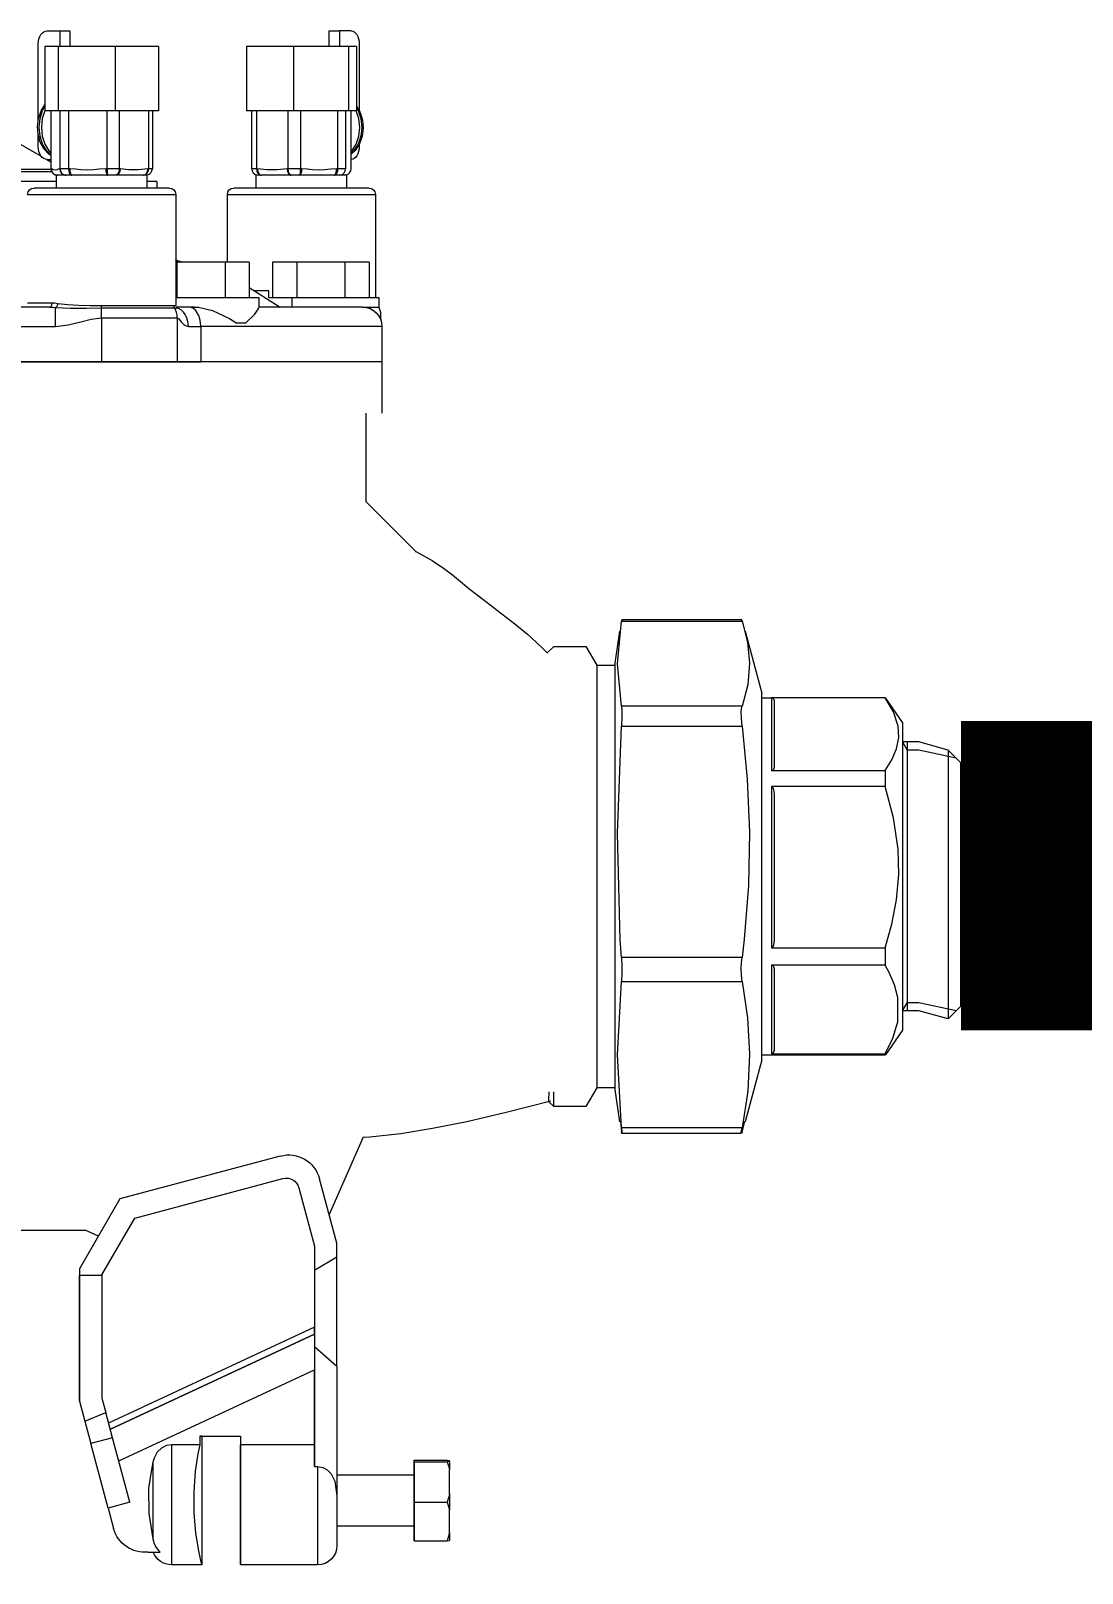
# Model space of a CAD drawing. Extents: x -6531732 to 89637, y -8915 to 32458.
# Drawn here: x 13814.8 to 14069.6, y 22648.2 to 23022.2 of the extents above; entities that cross this region are included whole.
import ezdxf
from ezdxf import colors
from ezdxf.entities.mleader import LeaderData, LeaderLine
from ezdxf.math import Vec2, Vec3

# ---------------------------------------------------------------- set-up
doc = ezdxf.new("R2010")
doc.units = 0
doc.linetypes.add('DASHED', pattern=[0.75, 0.5, -0.25])
doc.layers.add('SAN-MC-HIDRANT', color=1, linetype='HE_LINE', lineweight=25)
doc.layers.add('SAN-MC-VALVE', color=7, linetype='Continuous', lineweight=5)
doc.layers.add('SAN-MC-TEXT', color=7, linetype='Continuous')
doc.styles.add('MC-1_la_050', font='arial.ttf', dxfattribs={"height": 0.1})
doc.styles.get("Standard").update_dxf_attribs({"font": 'arial.ttf'})
doc.linetypes.add('HE_LINE', pattern='A,300,-250,["HE",Standard,S=0.5,R=0,X=-100.5,Y=-30.5],-100', length=650)

# ---------------------------------------------------------------- blocks, each defined once
blk = doc.blocks.new('Debitmetru')
at = {"layer": 'SAN-MC-VALVE', "linetype": 'Continuous', "lineweight": 5}
for p, q in [((142033.68, -92667.6), (142036.55, -92667.6)), ((142039.01, -92667.6), (142036.55, -92667.6)), ((142036.55, -92667.6), (142036.55, -92671.39)), ((142039.01, -92671.39), (142039.01, -92667.6)), ((142104.21, -92667.6), (142101.93, -92667.6)), ((142101.93, -92667.6), (142101.93, -92671.39)), ((142107.41, -92667.6), (142104.21, -92667.6)), ((142104.21, -92671.39), (142104.21, -92667.6)), ((142031.77, -92670.72), (142031.77, -92687)), ((142032.43, -92671.39), (142032.43, -92686.99)), ((142032.43, -92671.39), (142034.38, -92671.39)), ((142034.38, -92671.39), (142047.72, -92671.39)), ((142034.38, -92671.39), (142034.38, -92686.99)), ((142047.72, -92671.39), (142059.11, -92671.39)), ((142047.72, -92671.39), (142047.72, -92686.99)), ((142059.11, -92671.39), (142059.11, -92686.99)), ((142080.4, -92671.39), (142080.4, -92686.99)), ((142080.4, -92671.39), (142090.94, -92671.39)), ((142090.94, -92671.39), (142104.72, -92671.39)), ((142090.94, -92671.39), (142090.94, -92686.99)), ((142104.72, -92671.39), (142104.72, -92686.99)), ((142104.72, -92671.39), (142107.96, -92671.39)), ((142107.96, -92671.39), (142107.96, -92686.99)), ((142109.53, -92689.19), (142109.53, -92670.72)), ((142032.43, -92686.99), (142034.38, -92686.99)), ((142033.73, -92701.03), (142033.73, -92686.99)), ((142034.38, -92686.99), (142047.72, -92686.99)), ((142035.06, -92686.99), (142035.06, -92701.03)), ((142036.91, -92701.03), (142036.91, -92686.99)), ((142045.95, -92686.99), (142045.95, -92701.03)), ((142047.72, -92686.99), (142059.11, -92686.99)), ((142048.95, -92701.03), (142048.95, -92686.99)), ((142056.67, -92686.99), (142056.67, -92701.03)), ((142057.81, -92701.03), (142057.81, -92686.99)), ((142080.4, -92686.99), (142090.94, -92686.99)), ((142081.89, -92686.99), (142081.89, -92701.03)), ((142082.77, -92701.03), (142082.77, -92686.99)), ((142089.92, -92686.99), (142089.92, -92701.03)), ((142090.94, -92686.99), (142104.72, -92686.99)), ((142092.86, -92701.03), (142092.86, -92686.99)), ((142102.21, -92686.99), (142102.21, -92701.03)), ((142104.27, -92701.03), (142104.27, -92686.99)), ((142104.72, -92686.99), (142107.96, -92686.99)), ((142106.47, -92686.99), (142106.47, -92701.03)), ((142031.77, -92695.07), (142031.77, -92695.68)), ((142116.02, -92693.85), (142108.82, -92698.01)), ((142109.53, -92695.68), (142109.53, -92692.89)), ((142033.68, -92698.8), (142033.73, -92698.8)), ((142107.41, -92698.8), (142106.47, -92698.8)), ((142107.46, -92698.8), (142106.47, -92699.37)), ((142033.73, -92701.03), (142033.78, -92701.03)), ((142034.85, -92702.59), (142036.56, -92702.59)), ((142034.85, -92702.59), (142034.85, -92705.71)), ((142035.01, -92701.03), (142035.06, -92701.03)), ((142035.06, -92701.03), (142036.91, -92701.03)), ((142036.56, -92702.59), (142037.8, -92702.59)), ((142036.91, -92701.03), (142037.21, -92701.03)), ((142037.8, -92702.59), (142046.24, -92702.59)), ((142045.65, -92701.03), (142045.95, -92701.03)), ((142045.95, -92701.03), (142048.95, -92701.03)), ((142046.24, -92702.59), (142048.25, -92702.59)), ((142048.25, -92702.59), (142055.45, -92702.59)), ((142048.95, -92701.03), (142049.21, -92701.03)), ((142055.45, -92702.59), (142056.22, -92702.59)), ((142056.41, -92701.03), (142056.67, -92701.03)), ((142056.67, -92701.03), (142057.81, -92701.03)), ((142056.69, -92705.71), (142056.69, -92702.59)), ((142081.89, -92701.03), (142082.77, -92701.03)), ((142082.77, -92701.03), (142083.01, -92701.03)), ((142083.26, -92702.59), (142083.26, -92705.71)), ((142083.48, -92702.59), (142084.08, -92702.59)), ((142084.08, -92702.59), (142090.74, -92702.59)), ((142089.68, -92701.03), (142089.92, -92701.03)), ((142089.92, -92701.03), (142092.86, -92701.03)), ((142090.74, -92702.59), (142092.72, -92702.59)), ((142092.72, -92702.59), (142101.44, -92702.59)), ((142092.86, -92701.03), (142093.18, -92701.03)), ((142101.44, -92702.59), (142102.82, -92702.59)), ((142101.89, -92701.03), (142102.21, -92701.03)), ((142102.21, -92701.03), (142104.27, -92701.03)), ((142102.82, -92702.59), (142105.1, -92702.59)), ((142104.27, -92701.03), (142104.34, -92701.03)), ((142105.1, -92705.71), (142105.1, -92702.59)), ((142106.19, -92701.18), (142176.91, -92701.18)), ((142106.2, -92701.81), (142180.68, -92701.81)), ((142106.39, -92701.03), (142106.47, -92701.03)), ((142029.39, -92705.71), (142062.15, -92705.71)), ((142077.8, -92705.71), (142110.56, -92705.71)), ((142080.84, -92704.15), (142083.26, -92704.15)), ((142080.84, -92704.15), (142080.84, -92705.71)), ((142105.1, -92704.15), (142199.4, -92704.15)), ((142063.71, -92707.27), (142027.83, -92707.27)), ((142027.83, -92707.27), (142027.83, -92732.23)), ((142063.71, -92723.65), (142063.71, -92707.27)), ((142112.12, -92707.27), (142076.24, -92707.27)), ((142076.24, -92707.27), (142076.24, -92734.19)), ((142029.35, -92723.65), (142029.35, -92732.23)), ((142029.35, -92723.65), (142035.21, -92723.65)), ((142035.21, -92723.65), (142046.91, -92723.65)), ((142035.21, -92723.65), (142035.21, -92732.23)), ((142046.91, -92723.65), (142046.91, -92732.23)), ((142046.91, -92723.65), (142052.77, -92723.65)), ((142052.77, -92723.65), (142052.77, -92732.23)), ((142058.43, -92723.65), (142064.28, -92723.65)), ((142058.43, -92723.65), (142058.43, -92732.23)), ((142064.28, -92723.65), (142064.28, -92732.23)), ((142064.28, -92723.65), (142075.99, -92723.65)), ((142074.88, -92723.62), (142074.71, -92723.65)), ((142074.88, -92723.62), (142076.24, -92723.62)), ((142075.99, -92723.65), (142075.99, -92732.23)), ((142075.99, -92723.65), (142076.24, -92723.65)), ((142048.02, -92732.23), (142027.02, -92732.23)), ((142027.02, -92732.23), (142027.02, -92734.57)), ((142048.02, -92734.57), (142048.02, -92732.23)), ((142053.69, -92732.23), (142048.02, -92732.23)), ((142058.43, -92729.85), (142050.88, -92734.57)), ((142053.69, -92730.67), (142057.12, -92730.67)), ((142053.69, -92732.23), (142053.69, -92730.67)), ((142075.99, -92732.23), (142056.1, -92732.23)), ((142056.1, -92732.23), (142056.1, -92734.75)), ((142030.92, -92734.57), (142027.02, -92734.57)), ((142030.92, -92734.57), (142056.17, -92734.57)), ((142071.76, -92734.57), (142073.04, -92734.57)), ((142073.04, -92734.57), (142076.24, -92734.57)), ((142094.18, -92734.77), (142076.49, -92734.77)), ((142076.62, -92734.3), (142094.18, -92734.3)), ((142094.18, -92734.77), (142094.18, -92734.3)), ((142094.18, -92737.15), (142094.18, -92734.77)), ((142105.35, -92739.25), (142105.35, -92734.67)), ((142106.17, -92733.63), (142112.12, -92733.63)), ((142106.8, -92734.57), (142140.12, -92734.57)), ((142026.24, -92739.25), (142070.16, -92739.25)), ((142026.24, -92739.25), (142026.24, -92747.83)), ((142059.32, -92738.47), (142061.38, -92738.47)), ((142073.17, -92739.25), (142070.16, -92739.25)), ((142070.16, -92739.25), (142070.16, -92747.83)), ((142075.85, -92737.15), (142075.85, -92747.83)), ((142094.18, -92737.15), (142075.85, -92737.15)), ((142094.18, -92737.15), (142094.18, -92747.83)), ((142140.12, -92739.25), (142105.35, -92739.25)), ((142026.24, -92747.83), (142026.24, -92760.31)), ((142026.24, -92747.83), (142070.16, -92747.83)), ((142026.24, -92747.83), (142070.16, -92747.83)), ((142070.16, -92747.83), (142075.85, -92747.83)), ((142075.85, -92747.83), (142070.16, -92747.83)), ((142075.85, -92747.83), (142094.18, -92747.83)), ((142094.18, -92747.83), (142075.85, -92747.83)), ((142094.18, -92747.83), (142140.12, -92747.83)), ((142140.12, -92747.83), (142094.18, -92747.83)), ((142030.14, -92760.31), (142030.14, -92781.72)), ((142030.14, -92781.72), (142018.03, -92793.83)), ((141968.21, -92810.72), (141938.96, -92810.72)), ((141968.12, -92810.29), (141939.14, -92810.29)), ((141938.22, -92813.15), (141934.2, -92828.17)), ((141969.7, -92820.95), (141968.6, -92813.15)), ((141976.79, -92816.86), (141974.18, -92821.37)), ((141984.59, -92816.86), (141976.79, -92816.86)), ((141986.3, -92818.47), (141984.59, -92816.86)), ((141969.7, -92924.31), (141969.7, -92820.95)), ((141974.18, -92821.37), (141969.7, -92821.37)), ((141974.18, -92821.37), (141974.18, -92923.88)), ((141904.19, -92829.41), (141900.04, -92835.34)), ((141904.25, -92829.34), (141931.86, -92829.34)), ((141931.08, -92846.11), (141931.08, -92830.14)), ((141931.86, -92829.34), (141931.86, -92846.91)), ((141934.2, -92829.34), (141931.86, -92829.34)), ((141934.2, -92865.92), (141934.2, -92828.17)), ((141938.96, -92831.35), (141968.21, -92831.35)), ((141900.04, -92835.34), (141900.04, -92852.14)), ((141968.21, -92836.22), (141938.96, -92836.22)), ((141889.03, -92841.98), (141896.14, -92840.02)), ((141896.14, -92840.02), (141900.04, -92840.02)), ((141898.92, -92840.02), (141898.92, -92905.23)), ((141900.04, -92840.02), (141898.92, -92841.97)), ((141889.03, -92841.98), (141885.91, -92845.1)), ((141885.91, -92904.06), (141885.91, -92845.1)), ((141887.08, -92843.93), (141896.14, -92841.97)), ((141889.03, -92841.98), (141889.03, -92907.18)), ((141896.14, -92841.97), (141898.92, -92841.97)), ((141931.86, -92846.91), (141904.25, -92846.91)), ((141904.25, -92846.91), (141904.25, -92850.84)), ((141900.04, -92852.14), (141900.04, -92909.91)), ((141904.25, -92850.84), (141931.86, -92850.84)), ((141931.08, -92888.14), (141931.08, -92852.63)), ((141931.86, -92850.84), (141931.86, -92889.93)), ((141934.2, -92917.09), (141934.2, -92865.92)), ((141931.86, -92889.93), (141904.25, -92889.93)), ((141904.25, -92889.93), (141904.25, -92894.13)), ((141938.96, -92892.31), (141968.21, -92892.31)), ((141904.25, -92894.13), (141931.86, -92894.13)), ((141931.08, -92914.66), (141931.08, -92895.11)), ((141931.86, -92894.13), (141931.86, -92915.64)), ((141968.21, -92898.13), (141938.96, -92898.13)), ((141885.91, -92904.06), (141889.03, -92907.18)), ((141887.08, -92905.23), (141896.14, -92903.28)), ((141896.14, -92903.28), (141898.92, -92903.28)), ((141900.04, -92905.23), (141898.92, -92903.28)), ((141889.03, -92907.18), (141896.14, -92905.23)), ((141896.14, -92905.23), (141900.04, -92905.23)), ((141900.04, -92909.91), (141904.19, -92915.84)), ((141931.86, -92915.64), (141904.25, -92915.64)), ((141904.25, -92915.64), (141904.25, -92915.92)), ((141904.25, -92915.92), (141931.86, -92915.92)), ((141931.86, -92915.92), (141934.2, -92915.92)), ((141934.2, -92917.09), (141938.22, -92932.1)), ((141968.6, -92932.1), (141969.7, -92924.31)), ((141969.7, -92923.88), (141974.18, -92923.88)), ((141974.18, -92923.88), (141976.79, -92928.4)), ((141984.59, -92928.4), (141984.59, -92924.83)), ((141984.59, -92928.4), (141985.88, -92927.19)), ((141976.79, -92928.4), (141984.59, -92928.4)), ((141938.96, -92934.53), (141938.31, -92932.07)), ((141938.96, -92933.59), (141968.21, -92933.59)), ((141968.44, -92932.08), (141968.21, -92934.53)), ((141939.14, -92934.96), (141968.12, -92934.96)), ((142030.81, -92935.88), (142039.03, -92954.57)), ((142050.9, -92940.41), (142089.77, -92950.83)), ((142037.16, -92961.55), (142041.35, -92945.93)), ((142086.17, -92955.52), (142050.24, -92945.89)), ((142086.17, -92955.52), (142050.24, -92945.89)), ((142050.24, -92945.89), (142050.24, -92945.89)), ((142046.42, -92948.09), (142042.62, -92962.26)), ((142046.42, -92948.09), (142042.62, -92962.26)), ((142046.42, -92948.09), (142046.42, -92948.09)), ((142089.77, -92950.83), (142099.56, -92967.79)), ((142059.26, -92954.76), (142059.26, -92954.76)), ((142094.1, -92969.25), (142086.17, -92955.52)), ((142094.1, -92969.25), (142086.17, -92955.52)), ((142086.17, -92955.52), (142086.17, -92955.52)), ((142094.96, -92959.82), (142098.16, -92958.35)), ((142182.24, -92958.43), (142098, -92958.43)), ((142037.16, -92964.89), (142037.16, -92961.55)), ((142042.62, -92962.26), (142042.62, -92968.05)), ((142042.62, -92962.26), (142042.62, -92981.9)), ((142042.62, -92962.26), (142042.62, -92962.26)), ((142037.16, -92991.45), (142037.16, -92964.89)), ((142042.62, -92968.05), (142037.16, -92964.89)), ((142042.62, -92968.05), (142042.62, -92986.64)), ((142099.56, -92967.79), (142099.56, -92999.82)), ((142099.56, -92967.79), (142099.56, -92967.79)), ((142099.56, -92967.79), (142099.56, -92969.37)), ((142094.1, -92969.37), (142094.1, -92969.25)), ((142094.1, -92969.37), (142094.1, -92999.1)), ((142094.1, -92969.37), (142099.56, -92969.37)), ((142099.56, -92999.82), (142099.56, -92969.37)), ((142042.62, -92981.9), (142092.48, -93005.15)), ((142042.62, -92983.62), (142042.62, -92981.9)), ((142037.16, -92991.45), (142042.62, -92986.64)), ((142042.62, -92983.62), (142092.07, -93006.68)), ((142092.07, -93006.68), (142042.62, -92983.62)), ((142042.62, -92983.62), (142092.07, -93006.68)), ((142092.07, -93006.68), (142042.62, -92983.62)), ((142042.62, -92983.62), (142042.62, -92992.22)), ((142042.62, -92983.62), (142042.62, -92983.62)), ((142042.62, -92986.64), (142042.62, -93015.69)), ((142037.16, -92991.45), (142037.16, -93022.8)), ((142042.62, -93010.44), (142042.62, -92992.22)), ((142090.02, -93014.33), (142042.62, -92992.22)), ((142094.1, -92999.1), (142093.17, -93002.56)), ((142099.56, -92999.82), (142098.25, -93004.72)), ((142099.56, -92999.82), (142098.25, -93004.72)), ((142099.56, -92999.82), (142099.14, -93001.37)), ((142099.56, -92999.82), (142099.14, -93001.37)), ((142099.14, -93001.37), (142099.14, -93001.37)), ((142099.56, -92999.82), (142099.56, -92999.82)), ((142099.56, -92999.82), (142099.56, -92999.82)), ((142099.56, -92999.82), (142099.56, -92999.82)), ((142091.52, -93008.74), (142093.17, -93002.56)), ((142098.25, -93004.72), (142093.17, -93002.56)), ((142098.25, -93004.72), (142096.79, -93010.15)), ((142098.25, -93004.72), (142096.79, -93010.15)), ((142070.41, -93008.35), (142060.56, -93008.35)), ((142070.41, -93008.35), (142060.56, -93008.35)), ((142060.56, -93008.35), (142060.56, -93010.44)), ((142060.56, -93008.35), (142060.56, -93008.35)), ((142060.56, -93008.35), (142060.56, -93010.44)), ((142069.92, -93008.35), (142069.92, -93039.55)), ((142070.41, -93008.35), (142070.41, -93010.44)), ((142087.33, -93024.37), (142091.52, -93008.74)), ((142091.52, -93008.74), (142096.79, -93010.15)), ((142042.62, -93010.44), (142060.56, -93010.44)), ((142042.62, -93015.69), (142042.62, -93010.44)), ((142070.41, -93010.44), (142077.25, -93010.44)), ((142077.25, -93010.44), (142077.25, -93039.55)), ((142092.6, -93025.78), (142096.79, -93010.15)), ((142092.6, -93025.78), (142096.79, -93010.15)), ((142010.4, -93014.17), (142009.86, -93014.25)), ((142009.86, -93014.47), (142009.86, -93014.25)), ((142009.86, -93014.47), (142009.86, -93016.53)), ((142009.86, -93022.33), (142009.86, -93016.53)), ((142018.44, -93014.17), (142010.4, -93014.17)), ((142018.44, -93014.54), (142010.4, -93014.54)), ((142018.44, -93014.17), (142018.44, -93023.57)), ((142018.44, -93014.54), (142018.44, -93014.17)), ((142018.44, -93024.32), (142018.44, -93014.54)), ((142041.84, -93015.69), (142041.84, -93039.55)), ((142042.62, -93015.69), (142041.84, -93015.69)), ((142081.77, -93014.65), (142081.77, -93033.24)), ((142037.16, -93017.71), (142018.44, -93017.71)), ((142018.44, -93029.3), (142018.44, -93017.71)), ((142060.56, -93029.21), (142060.56, -93018.75)), ((142009.86, -93022.33), (142009.86, -93026.23)), ((142010.4, -93024.32), (142009.86, -93026.23)), ((142018.44, -93024.32), (142010.4, -93024.32)), ((142018.44, -93023.57), (142018.44, -93033.35)), ((142018.44, -93033.72), (142018.44, -93024.32)), ((142037.16, -93022.8), (142037.16, -93034.87)), ((142037.16, -93022.8), (142037.16, -93022.8)), ((142037.16, -93022.8), (142037.16, -93022.8)), ((142037.16, -93022.8), (142037.16, -93022.8)), ((142087.33, -93024.37), (142092.6, -93025.78)), ((142009.86, -93031.81), (142009.86, -93026.23)), ((142092.6, -93025.78), (142091.29, -93030.69)), ((142092.6, -93025.78), (142091.29, -93030.69)), ((142009.86, -93031.81), (142009.86, -93033.64)), ((142009.86, -93031.81), (142010.4, -93033.72)), ((142018.44, -93030.19), (142018.44, -93029.3)), ((142018.44, -93030.19), (142037.16, -93030.19)), ((142091.29, -93030.69), (142091.29, -93030.69)), ((142010.4, -93033.72), (142009.86, -93033.64)), ((142018.44, -93033.72), (142010.4, -93033.72)), ((142018.44, -93033.35), (142018.44, -93033.72)), ((142041.84, -93039.55), (142060.56, -93039.55)), ((142069.92, -93039.55), (142077.25, -93039.55)), ((142082.93, -93036.43), (142079.99, -93036.43)), ((142082.93, -93036.43), (142079.99, -93036.43)), ((142082.93, -93036.43), (142082.93, -93036.43))]:
    blk.add_line(p, q, dxfattribs=at)
at = {"layer": 'SAN-MC-VALVE', "linetype": 'Continuous', "lineweight": 5, "flags": 128}
for points in [[(142033.68, -92667.6), (142033.31, -92667.66), (142032.95, -92667.84), (142032.62, -92668.13), (142032.33, -92668.51), (142032.09, -92668.99), (142031.91, -92669.53), (142031.8, -92670.11), (142031.77, -92670.72)], [(142109.53, -92670.72), (142109.49, -92670.11), (142109.37, -92669.53), (142109.18, -92668.99), (142108.91, -92668.51), (142108.59, -92668.13), (142108.22, -92667.84), (142107.82, -92667.66), (142107.41, -92667.6)], [(142032.43, -92685.84), (142031.53, -92687.41), (142030.98, -92689.24), (142030.81, -92691.2), (142031.06, -92693.16), (142031.72, -92694.99), (142032.75, -92696.57), (142033.73, -92697.46)], [(142032.43, -92686.22), (142032.04, -92686.94), (142031.37, -92688.89), (142031.14, -92691), (142031.37, -92693.11), (142032.04, -92695.06), (142033.1, -92696.71), (142033.73, -92697.36)], [(142033.73, -92696.88), (142033.58, -92696.71), (142032.52, -92695.06), (142031.84, -92693.11), (142031.62, -92691), (142031.84, -92688.89), (142032.49, -92686.99)], [(142106.47, -92697.84), (142107.09, -92697.43), (142108.21, -92696.17), (142109.06, -92694.57), (142109.58, -92692.73), (142109.73, -92690.77), (142109.49, -92688.82), (142108.87, -92686.99), (142107.96, -92685.52)], [(142106.47, -92697.75), (142107.49, -92696.71), (142108.48, -92695.06), (142109.1, -92693.11), (142109.31, -92691), (142109.1, -92688.89), (142108.48, -92686.94), (142107.96, -92685.96)], [(142107.96, -92686.97), (142108.57, -92688.89), (142108.78, -92691), (142108.57, -92693.11), (142107.94, -92695.06), (142106.96, -92696.71), (142106.47, -92697.27)], [(142031.77, -92695.68), (142031.8, -92696.29), (142031.91, -92696.87), (142032.09, -92697.41), (142032.33, -92697.89), (142032.62, -92698.27), (142032.95, -92698.56), (142033.31, -92698.74), (142033.68, -92698.8)], [(142107.41, -92698.8), (142107.82, -92698.74), (142108.22, -92698.56), (142108.59, -92698.27), (142108.91, -92697.89), (142109.18, -92697.41), (142109.37, -92696.87), (142109.49, -92696.29), (142109.53, -92695.68)], [(142034.89, -92702.52), (142034.45, -92702.33), (142034.07, -92701.99), (142033.82, -92701.53), (142033.73, -92701.03)], [(142036.56, -92702.59), (142036.54, -92702.59), (142036.2, -92702.54), (142035.74, -92702.33), (142035.37, -92701.99), (142035.14, -92701.53), (142035.06, -92701.03)], [(142037.8, -92702.59), (142037.79, -92702.59), (142037.58, -92702.54), (142037.31, -92702.33), (142037.09, -92701.99), (142036.95, -92701.53), (142036.91, -92701.03)], [(142037.21, -92701.03), (142038.66, -92701.13), (142040.1, -92701.31), (142041.56, -92701.38), (142043.04, -92701.27), (142044.34, -92701.11), (142045.65, -92701.03)], [(142037.8, -92702.59), (142037.69, -92702.56), (142037.58, -92702.47), (142037.47, -92702.32), (142037.38, -92702.13), (142037.31, -92701.89), (142037.26, -92701.62), (142037.22, -92701.33), (142037.21, -92701.03)], [(142046.24, -92702.59), (142046.12, -92702.56), (142046.01, -92702.47), (142045.91, -92702.32), (142045.82, -92702.13), (142045.75, -92701.89), (142045.69, -92701.62), (142045.66, -92701.33), (142045.65, -92701.03)], [(142046.24, -92702.59), (142046.24, -92702.59), (142046.17, -92702.54), (142046.09, -92702.33), (142046.02, -92701.99), (142045.97, -92701.53), (142045.95, -92701.03)], [(142049.21, -92701.03), (142049.19, -92701.33), (142049.13, -92701.62), (142049.05, -92701.89), (142048.93, -92702.13), (142048.78, -92702.32), (142048.62, -92702.47), (142048.44, -92702.56), (142048.25, -92702.59)], [(142048.25, -92702.59), (142048.26, -92702.59), (142048.42, -92702.54), (142048.63, -92702.33), (142048.8, -92701.99), (142048.91, -92701.53), (142048.95, -92701.03)], [(142049.21, -92701.03), (142051.67, -92701.31), (142054.18, -92701.27), (142056.41, -92701.03)], [(142056.41, -92701.03), (142056.39, -92701.33), (142056.34, -92701.62), (142056.25, -92701.89), (142056.13, -92702.13), (142055.98, -92702.32), (142055.82, -92702.47), (142055.64, -92702.56), (142055.45, -92702.59)], [(142056.67, -92701.03), (142056.6, -92701.53), (142056.41, -92701.99), (142056.12, -92702.33), (142055.75, -92702.54), (142055.47, -92702.59), (142055.45, -92702.59)], [(142057.81, -92701.03), (142057.72, -92701.53), (142057.48, -92701.99), (142057.09, -92702.33), (142056.6, -92702.54), (142056.24, -92702.59), (142056.22, -92702.59)], [(142083.48, -92702.59), (142083.47, -92702.59), (142083.1, -92702.54), (142082.61, -92702.33), (142082.23, -92701.99), (142081.98, -92701.53), (142081.89, -92701.03)], [(142084.08, -92702.59), (142084.07, -92702.59), (142083.76, -92702.54), (142083.36, -92702.33), (142083.05, -92701.99), (142082.84, -92701.53), (142082.77, -92701.03)], [(142083.01, -92701.03), (142083.03, -92701.33), (142083.09, -92701.62), (142083.19, -92701.89), (142083.33, -92702.13), (142083.49, -92702.32), (142083.67, -92702.47), (142083.87, -92702.56), (142084.08, -92702.59)], [(142083.01, -92701.03), (142085.3, -92701.31), (142087.62, -92701.27), (142089.68, -92701.03)], [(142089.68, -92701.03), (142089.7, -92701.33), (142089.76, -92701.62), (142089.86, -92701.89), (142089.99, -92702.13), (142090.15, -92702.32), (142090.34, -92702.47), (142090.54, -92702.56), (142090.74, -92702.59)], [(142089.92, -92701.03), (142089.97, -92701.53), (142090.1, -92701.99), (142090.3, -92702.33), (142090.55, -92702.54), (142090.74, -92702.59), (142090.74, -92702.59)], [(142093.18, -92701.03), (142093.17, -92701.33), (142093.14, -92701.62), (142093.1, -92701.89), (142093.04, -92702.13), (142092.98, -92702.32), (142092.9, -92702.47), (142092.81, -92702.56), (142092.72, -92702.59)], [(142092.86, -92701.03), (142092.86, -92701.53), (142092.83, -92701.99), (142092.8, -92702.33), (142092.75, -92702.54), (142092.72, -92702.59), (142092.72, -92702.59)], [(142093.18, -92701.03), (142094.67, -92701.13), (142096.16, -92701.31), (142097.67, -92701.38), (142099.2, -92701.27), (142100.54, -92701.11), (142101.89, -92701.03)], [(142101.89, -92701.03), (142101.89, -92701.33), (142101.86, -92701.62), (142101.82, -92701.89), (142101.76, -92702.13), (142101.69, -92702.32), (142101.61, -92702.47), (142101.53, -92702.56), (142101.44, -92702.59)], [(142102.21, -92701.03), (142102.17, -92701.53), (142102.05, -92701.99), (142101.86, -92702.33), (142101.63, -92702.54), (142101.45, -92702.59), (142101.44, -92702.59)], [(142104.34, -92701.03), (142104.31, -92701.33), (142104.23, -92701.62), (142104.09, -92701.89), (142103.9, -92702.13), (142103.67, -92702.32), (142103.4, -92702.47), (142103.12, -92702.56), (142102.82, -92702.59)], [(142104.27, -92701.03), (142104.19, -92701.53), (142103.96, -92701.99), (142103.61, -92702.33), (142103.17, -92702.54), (142102.84, -92702.59), (142102.82, -92702.59)], [(142104.34, -92701.03), (142104.69, -92701.13), (142105.04, -92701.31), (142105.4, -92701.38), (142105.76, -92701.27), (142106.07, -92701.11), (142106.39, -92701.03)], [(142106.39, -92701.03), (142106.36, -92701.33), (142106.28, -92701.62), (142106.14, -92701.89), (142105.95, -92702.13), (142105.72, -92702.32), (142105.45, -92702.47), (142105.17, -92702.56), (142104.87, -92702.59)], [(142106.47, -92701.03), (142106.38, -92701.53), (142106.13, -92701.99), (142105.74, -92702.33), (142105.26, -92702.54), (142104.89, -92702.59), (142104.87, -92702.59)], [(142027.03, -92734.56), (142026.97, -92734.69), (142026.74, -92735.34), (142026.63, -92735.83), (142026.6, -92736.07), (142026.59, -92736.23), (142026.57, -92736.41), (142026.56, -92736.8), (142026.52, -92737.93)], [(142059.32, -92738.47), (142057.15, -92736.35), (142056.19, -92734.97), (142056.17, -92734.75)], [(142071.76, -92734.57), (142070.69, -92734.62), (142067.34, -92735.41), (142063.16, -92737.35), (142061.38, -92738.47)], [(142070.16, -92739.25), (142070.22, -92738.33), (142070.38, -92737.45), (142070.65, -92736.65), (142071.01, -92735.94), (142071.44, -92735.35), (142071.94, -92734.92), (142072.48, -92734.66), (142073.04, -92734.57)], [(142073.17, -92739.25), (142073.22, -92738.49), (142073.37, -92737.75), (142073.61, -92737.05), (142073.94, -92736.4), (142074.36, -92735.84), (142074.84, -92735.36), (142075.37, -92734.99), (142075.95, -92734.73)], [(142075.85, -92737.15), (142075.86, -92736.84), (142075.89, -92736.53), (142075.94, -92736.22), (142076.01, -92735.92), (142076.11, -92735.62), (142076.21, -92735.33), (142076.34, -92735.05), (142076.49, -92734.77)], [(142076.49, -92734.77), (142075.97, -92734.83), (142075.95, -92734.73)], [(142076.28, -92734.19), (142076.28, -92734.25), (142076.62, -92734.3)], [(142076.49, -92734.77), (142076.52, -92734.72), (142076.54, -92734.66), (142076.57, -92734.6), (142076.58, -92734.54), (142076.6, -92734.48), (142076.61, -92734.42), (142076.61, -92734.36), (142076.62, -92734.3)], [(142094.18, -92734.3), (142096.99, -92734.27), (142099.79, -92734.17), (142102.37, -92734.02), (142104.79, -92733.75)], [(142105.35, -92734.67), (142101.8, -92734.83), (142097.92, -92734.8), (142094.18, -92734.77)], [(142104.79, -92733.75), (142105.49, -92733.66), (142106.17, -92733.63)], [(142105.35, -92734.67), (142105.25, -92734.63), (142105.15, -92734.56), (142105.06, -92734.47), (142104.98, -92734.35), (142104.91, -92734.22), (142104.86, -92734.07), (142104.82, -92733.92), (142104.79, -92733.75)], [(142106.8, -92734.57), (142106.08, -92734.59), (142105.35, -92734.67)], [(142106.8, -92734.57), (142106.67, -92734.55), (142106.56, -92734.49), (142106.45, -92734.41), (142106.35, -92734.29), (142106.27, -92734.15), (142106.22, -92733.99), (142106.18, -92733.81), (142106.17, -92733.63)], [(142075.85, -92737.15), (142075.69, -92737.23), (142075.49, -92737.45), (142074.94, -92738.18), (142074.21, -92738.88), (142073.73, -92739.14), (142073.17, -92739.25)], [(142105.35, -92739.25), (142102.28, -92738.91), (142099.22, -92738.14), (142096.75, -92737.47), (142094.18, -92737.15)], [(142018.08, -92793.81), (142017.86, -92793.92), (142014.1, -92796.05), (142011.36, -92797.85), (142009.18, -92799.49), (142007.21, -92801.1), (142005.18, -92802.78), (142002.88, -92804.62), (141998.24, -92808.12), (141994, -92811.36), (141990.95, -92813.9), (141988.88, -92815.79), (141987.09, -92817.53), (141986.08, -92818.51)], [(141938.96, -92810.72), (141937.62, -92815.82), (141937.13, -92820.95), (141937.6, -92826.15), (141938.96, -92831.35)], [(141938.96, -92810.72), (141939.13, -92810.3), (141939.14, -92810.33)], [(141968.12, -92810.3), (141968.2, -92810.63), (141968.21, -92810.72)], [(141968.21, -92831.35), (141969.18, -92821.06), (141968.21, -92810.72)], [(141904.25, -92846.91), (141902.65, -92844.33), (141901.54, -92841.7), (141901, -92838.93), (141901.15, -92836.15), (141902.25, -92832.73), (141904.25, -92829.34)], [(141931.08, -92830.14), (141931.22, -92829.67), (141931.33, -92829.54), (141931.53, -92829.42)], [(141938.96, -92836.22), (141939.13, -92834.28), (141939.15, -92832.64), (141939, -92831.5), (141938.96, -92831.35)], [(141968.21, -92831.35), (141968.12, -92832.42), (141968.12, -92834.02), (141968.2, -92835.96), (141968.21, -92836.22)], [(141938.96, -92836.22), (141937.69, -92849), (141937.14, -92861.85), (141937.4, -92874.86), (141938.45, -92887.86), (141938.96, -92892.31)], [(141968.21, -92892.31), (141968.48, -92887.96), (141969.17, -92862.14), (141968.21, -92836.22)], [(141931.86, -92846.91), (141931.73, -92846.9), (141931.6, -92846.87), (141931.43, -92846.78), (141931.23, -92846.58), (141931.08, -92846.11)], [(141904.25, -92889.93), (141902.65, -92884.18), (141901.54, -92878.33), (141901, -92872.17), (141901.15, -92866), (141902.25, -92858.38), (141904.25, -92850.84)], [(141931.08, -92852.63), (141931.22, -92851.59), (141931.33, -92851.3), (141931.56, -92850.97), (141931.69, -92850.88), (141931.83, -92850.84), (141931.86, -92850.84)], [(141931.86, -92889.93), (141931.73, -92889.91), (141931.6, -92889.83), (141931.43, -92889.64), (141931.23, -92889.2), (141931.08, -92888.14)], [(141938.96, -92898.13), (141939.13, -92896.61), (141939.15, -92894.72), (141939, -92892.69), (141938.96, -92892.31)], [(141968.21, -92892.31), (141968.12, -92894.4), (141968.12, -92896.35), (141968.2, -92897.96), (141968.21, -92898.13)], [(141904.25, -92915.64), (141902.39, -92911.84), (141901.24, -92907.91), (141901.23, -92901.95), (141902.03, -92898.89), (141903.31, -92895.88), (141904.25, -92894.13)], [(141931.08, -92895.11), (141931.22, -92894.54), (141931.33, -92894.38), (141931.56, -92894.2), (141931.69, -92894.15), (141931.83, -92894.13), (141931.86, -92894.13)], [(141938.96, -92898.13), (141937.62, -92906.89), (141937.13, -92915.72), (141937.6, -92924.65), (141938.96, -92933.59)], [(141968.21, -92933.59), (141969.18, -92915.9), (141968.21, -92898.13)], [(141931.86, -92915.64), (141931.73, -92915.63), (141931.6, -92915.59), (141931.43, -92915.48), (141931.23, -92915.24), (141931.08, -92914.66)], [(141985.27, -92927.11), (141996.1, -92929.89), (142005.68, -92932.1), (142013.97, -92933.76), (142021.67, -92935.01), (142029.21, -92935.85), (142030.85, -92935.93)], [(141985.8, -92927.11), (141985.79, -92926.76), (141985.73, -92924.83)], [(141938.96, -92934.53), (141939.13, -92934.95), (141939.15, -92934.7), (141939, -92933.82), (141938.96, -92933.59)], [(141968.21, -92933.59), (141968.12, -92934.6), (141968.12, -92934.96), (141968.2, -92934.62), (141968.21, -92934.53)], [(142069.92, -93008.35), (142069.95, -93008.35), (142070.04, -93008.35), (142070.2, -93008.35), (142070.41, -93008.35)], [(142060.56, -93010.44), (142060.56, -93012.19), (142060.56, -93014.39), (142060.56, -93016.94), (142060.56, -93019.76), (142060.56, -93022.74), (142060.56, -93025.76), (142060.56, -93028.71), (142060.56, -93031.48), (142060.56, -93033.97), (142060.56, -93036.09), (142060.56, -93037.75), (142060.56, -93038.89), (142060.56, -93039.47), (142060.56, -93039.47), (142060.56, -93038.89), (142060.56, -93037.75), (142060.56, -93036.09), (142060.56, -93033.97), (142060.56, -93031.48), (142060.56, -93028.71), (142060.56, -93025.76), (142060.56, -93022.74), (142060.56, -93019.76), (142060.56, -93016.94), (142060.56, -93014.39), (142060.56, -93012.19), (142060.56, -93010.44)], [(142070.41, -93010.44), (142070.85, -93012.61), (142071.48, -93016.8), (142071.87, -93021.84), (142071.82, -93027), (142071.4, -93031.74), (142070.77, -93035.71), (142070.19, -93038.45), (142069.92, -93039.53), (142069.94, -93039.46)], [(142077.25, -93010.44), (142078.47, -93010.62), (142079.69, -93011.24), (142080.72, -93012.25), (142081.48, -93013.65), (142081.77, -93014.65)], [(142009.86, -93014.47), (142009.87, -93014.47), (142010.4, -93014.54)], [(142010.4, -93014.54), (142010.1, -93015.53), (142009.86, -93016.53)], [(142041.84, -93015.69), (142040.59, -93015.91), (142039.49, -93016.51), (142038.57, -93017.44), (142037.65, -93019.26), (142037.16, -93022.8)], [(142081.77, -93014.65), (142082.37, -93017.84), (142082.79, -93021.05), (142082.77, -93027.1), (142081.77, -93033.24)], [(142009.86, -93022.33), (142010.1, -93023.33), (142010.4, -93024.32)], [(142081.77, -93033.24), (142081.42, -93034.41), (142080.95, -93035.31), (142080.31, -93036.12), (142079.99, -93036.43)], [(142081.66, -93036.43), (142081.28, -93036.43), (142080.63, -93036.43), (142079.99, -93036.43)]]:
    blk.add_lwpolyline(points, dxfattribs=at)
at = {"layer": 'SAN-MC-VALVE', "linetype": 'Continuous', "lineweight": 5}
for centre, radius, start, end in [((142029.39, -92707.27), 1.56, 90, 180), ((142062.15, -92707.27), 1.56, 0, 90), ((142077.8, -92707.27), 1.56, 90, 180), ((142110.56, -92707.27), 1.56, 0, 90), ((142074.07, -92719.01), 4.68, 280, 297.6627), ((142030.92, -92739.25), 4.68, 90, 180), ((142048.88, -92947.95), 7.8, 75, 165), ((142049.43, -92948.9), 3.12, 75, 165), ((142049.43, -92948.9), 3.12, 75, 165), ((142083.75, -93028.67), 7.8, 263.9337, 345), ((142083.75, -93028.67), 7.8, 263.9337, 345), ((142041.84, -93034.87), 4.68, 180, 270), ((142077.25, -93034.87), 4.68, 270, 340.531)]:
    blk.add_arc(centre, radius, start, end, dxfattribs=at)

msp = doc.modelspace()

# ---------------------------------------------------------------- linework, layer by layer
at = {"layer": 'SAN-MC-HIDRANT', "color": 6, "linetype": 'DASHED', "ltscale": 500, "const_width": 75}
msp.add_lwpolyline([(25109.43, 22583.82), (25109.43, 22767.32, 0.414214), (25059.43, 22817.32), (14040.25, 22817.32)], format="xyb", dxfattribs=at)

# ---------------------------------------------------------------- block references
at = {"layer": 'SAN-MC-VALVE', "xscale": -1}
msp.add_blockref('Debitmetru', (155926.16, 115689.75), dxfattribs=at)

# ---------------------------------------------------------------- leaders
at = {"layer": 'SAN-MC-TEXT'}
ml = msp.add_multileader_mtext('Standard', dxfattribs=at)
ml.set_content('\\A1;VTf\\P(normal inchis)', color=256, style='MC-1_la_050')
ml.set_leader_properties()
ml.build(insert=Vec2(0, 0))
ml.multileader.update_dxf_attribs({"text_left_attachment_type": 6, "text_right_attachment_type": 6, "dogleg_length": 0.005, "arrow_head_size": 150})
ctx = ml.context
ctx.base_point, ctx.char_height, ctx.arrow_head_size, ctx.landing_gap_size, ctx.plane_origin = Vec3(12523.72, 21759.8), 180, 150, 0, Vec3(14855.96, 22735.37)
ctx.left_attachment, ctx.right_attachment, ctx.text_align_type = 6, 6, 1
notes = []
notes.append((ctx, [(0, (1, 1, 0), (14148.27, 21759.8), (-1, 0), 0.005, [(0, [(14857.68, 22798.96)], 0, [])])]))
ctx.mtext.insert, ctx.mtext.width, ctx.mtext.defined_height, ctx.mtext.alignment, ctx.mtext.flow_direction = Vec3(13336, 21992.72), 2289.9252, 845.25, 2, 5
for ctx, leaders in notes:
    for number, flags, end, landing, length, lines in leaders:
        leader = LeaderData()
        leader.index, (leader.has_last_leader_line, leader.has_dogleg_vector, leader.attachment_direction) = number, flags
        leader.last_leader_point, leader.dogleg_vector, leader.dogleg_length = Vec3(end), Vec3(landing), length
        for number, points, colour, breaks in lines:
            line = LeaderLine()
            line.index, line.vertices, line.color, line.breaks = number, Vec3.list(points), colors.encode_raw_color(colour), breaks
            leader.lines.append(line)
        ctx.leaders.append(leader)

doc.saveas('drawing.dxf')
